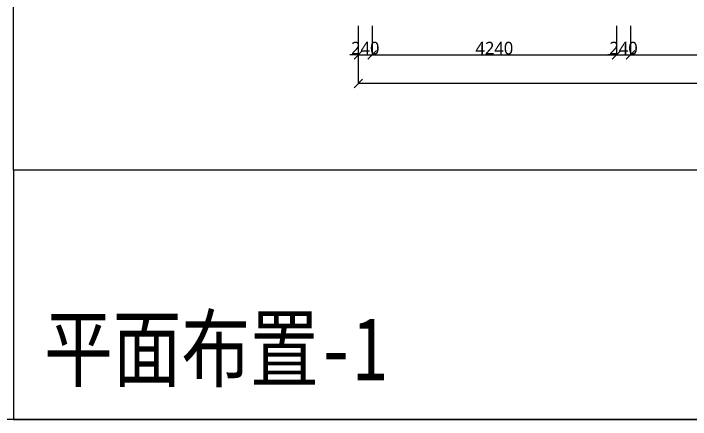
# Model space of a CAD drawing. Header units: millimetres. Extents: x -18923 to 87021, y -73077 to -1985.
# Drawn here: x 7563 to 19302, y -73077 to -66033 of the extents above; entities that cross this region are included whole.
import ezdxf

# ---------------------------------------------------------------- set-up
doc = ezdxf.new("R2010")
doc.units = ezdxf.units.MM
doc.header["$LTSCALE"] = 10
doc.layers.get('Defpoints').update_dxf_attribs({"color": 250})
for name, color, linetype in [('0文字-标注', 7, 'Continuous'), ('1', 7, 'Continuous'), ('1结构-楼梯-梯步', 49, 'Continuous')]:
    doc.layers.add(name, color=color, linetype=linetype)
doc.styles.add('5、6、7#楼参照$0$J-G5-03~34F房间名称$0$CTDI-ST', font='', dxfattribs={"width": 0.8})
doc.styles.add('dim_font', font='SIMPLEX.shx', dxfattribs={"width": 0.8})
doc.styles.add('图框－雅黑', font='')
doc.styles.get('5、6、7#楼参照$0$J-G5-03~34F房间名称$0$CTDI-ST').set_extended_font_data('SimSun')
doc.styles.get('图框－雅黑').set_extended_font_data('Microsoft YaHei')
doc.dimstyles.new('1-30', dxfattribs={"dimtxt": 150, "dimasz": 4, "dimexe": 1.5, "dimexo": 0, "dimgap": 0.6, "dimtad": 1, "dimdec": 0, "dimlfac": 30, "dimdsep": 46, "dimtxsty": 'dim_font', "dimblk": 'DOTSMALL', "dimcen": 4, "dimdle": 1.5, "dimclrd": 123, "dimclre": 123, "dimclrt": 256, "dimadec": 0, "dimazin": 0, "dimtfac": 1, "dimtdec": 0, "dimtix": 1, "dimtmove": 2, "dimatfit": 3, "dimldrblk": 'DOTSMALL', "dimfxl": 1.5, "dimarcsym": 0})

# ---------------------------------------------------------------- blocks, each defined once
blk = doc.blocks.new('_OBLIQUE')
at = {"color": 0, "linetype": 'ByBlock'}
blk.add_line((-0.5, -0.5), (0.5, 0.5), dxfattribs=at)
blk = doc.blocks.new('*D146')
at = {"layer": '0文字-标注', "color": 8, "lineweight": -2, "transparency": 16777216}
for p, q in [((13782, -66249), (13782, -66750)), ((18021, -66249), (18021, -66750)), ((13780, -66749), (18022, -66749))]:
    blk.add_line(p, q, dxfattribs=at)
at = {"layer": 'Defpoints', "color": 0, "transparency": 16777216}
for p in [(13782, -66249), (18021, -66249), (18021, -66749)]:
    blk.add_point(p, dxfattribs=at)
at = {"layer": '0文字-标注', "color": 8, "lineweight": -2, "transparency": 16777216, "xscale": 150, "yscale": 150, "zscale": 150, "rotation": 180}
blk.add_blockref('_OBLIQUE', (13782, -66749), dxfattribs=at)
at = {"layer": '0文字-标注', "color": 8, "lineweight": -2, "transparency": 16777216, "xscale": 150, "yscale": 150, "zscale": 150}
blk.add_blockref('_OBLIQUE', (18021, -66749), dxfattribs=at)
at = {"layer": '0文字-标注', "color": 255, "transparency": 16777216, "insert": (15901, -66635), "char_height": 220, "attachment_point": 5, "style": '图框－雅黑'}
blk.add_mtext('4240', dxfattribs=at)
blk = doc.blocks.new('_DotSmall')
at = {"color": 0, "linetype": 'ByBlock', "const_width": 0.5}
blk.add_lwpolyline([(-0.0625, 0, 1), (0.0625, 0, 1)], format="xyb", close=True, dxfattribs=at)
blk = doc.blocks.new('*D147')
at = {"layer": '0文字-标注', "color": 8, "lineweight": -2, "transparency": 16777216}
for p, q in [((18261, -66249), (18261, -66750)), ((25651, -66249), (25651, -66750)), ((18259, -66749), (25652, -66749))]:
    blk.add_line(p, q, dxfattribs=at)
at = {"layer": 'Defpoints', "color": 0, "transparency": 16777216}
for p in [(18261, -66249), (25651, -66249), (25651, -66749)]:
    blk.add_point(p, dxfattribs=at)
at = {"layer": '0文字-标注', "color": 8, "lineweight": -2, "transparency": 16777216, "xscale": 150, "yscale": 150, "zscale": 150, "rotation": 180}
blk.add_blockref('_OBLIQUE', (18261, -66749), dxfattribs=at)
at = {"layer": '0文字-标注', "color": 8, "lineweight": -2, "transparency": 16777216, "xscale": 150, "yscale": 150, "zscale": 150}
blk.add_blockref('_OBLIQUE', (25651, -66749), dxfattribs=at)
at = {"layer": '0文字-标注', "color": 255, "transparency": 16777216, "insert": (21956, -66635), "char_height": 220, "attachment_point": 5, "style": '图框－雅黑'}
blk.add_mtext('7390', dxfattribs=at)
blk = doc.blocks.new('*D149')
at = {"layer": '0文字-标注', "color": 8, "lineweight": -2, "transparency": 16777216}
for p, q in [((13542, -66249), (13542, -67250)), ((29686, -66249), (29686, -67250)), ((29687, -67249), (13540, -67249))]:
    blk.add_line(p, q, dxfattribs=at)
at = {"layer": 'Defpoints', "color": 0, "transparency": 16777216}
for p in [(13542, -66249), (29686, -66249), (13542, -67249)]:
    blk.add_point(p, dxfattribs=at)
at = {"layer": '0文字-标注', "color": 8, "lineweight": -2, "transparency": 16777216, "xscale": 150, "yscale": 150, "zscale": 150, "rotation": 180}
blk.add_blockref('_OBLIQUE', (13542, -67249), dxfattribs=at)
at = {"layer": '0文字-标注', "color": 8, "lineweight": -2, "transparency": 16777216, "xscale": 150, "yscale": 150, "zscale": 150}
blk.add_blockref('_OBLIQUE', (29686, -67249), dxfattribs=at)
at = {"layer": '0文字-标注', "color": 255, "transparency": 16777216, "insert": (21614, -67135), "char_height": 220, "attachment_point": 5, "style": '图框－雅黑'}
blk.add_mtext('16145', dxfattribs=at)
blk = doc.blocks.new('*D173')
at = {"layer": '0文字-标注', "color": 8, "lineweight": -2, "transparency": 16777216}
for p, q in [((13542, -66249), (13542, -66750)), ((13782, -66249), (13782, -66750)), ((13542, -66749), (13392, -66749)), ((13542, -66749), (13782, -66749)), ((13782, -66749), (13932, -66749))]:
    blk.add_line(p, q, dxfattribs=at)
at = {"layer": 'Defpoints', "color": 0, "transparency": 16777216}
for p in [(13542, -66249), (13782, -66249), (13782, -66749)]:
    blk.add_point(p, dxfattribs=at)
at = {"layer": '0文字-标注', "color": 8, "lineweight": -2, "transparency": 16777216, "xscale": 150, "yscale": 150, "zscale": 150}
blk.add_blockref('_OBLIQUE', (13542, -66749), dxfattribs=at)
at = {"layer": '0文字-标注', "color": 8, "lineweight": -2, "transparency": 16777216, "xscale": 150, "yscale": 150, "zscale": 150, "rotation": 180}
blk.add_blockref('_OBLIQUE', (13782, -66749), dxfattribs=at)
at = {"layer": '0文字-标注', "color": 255, "transparency": 16777216, "insert": (13662, -66635), "char_height": 220, "attachment_point": 5, "style": '图框－雅黑'}
blk.add_mtext('240', dxfattribs=at)
blk = doc.blocks.new('*D174')
at = {"layer": '0文字-标注', "color": 8, "lineweight": -2, "transparency": 16777216}
for p, q in [((18021, -66249), (18021, -66750)), ((18261, -66249), (18261, -66750)), ((18021, -66749), (17871, -66749)), ((18021, -66749), (18261, -66749)), ((18261, -66749), (18411, -66749))]:
    blk.add_line(p, q, dxfattribs=at)
at = {"layer": 'Defpoints', "color": 0, "transparency": 16777216}
for p in [(18021, -66249), (18261, -66249), (18261, -66749)]:
    blk.add_point(p, dxfattribs=at)
at = {"layer": '0文字-标注', "color": 8, "lineweight": -2, "transparency": 16777216, "xscale": 150, "yscale": 150, "zscale": 150}
blk.add_blockref('_OBLIQUE', (18021, -66749), dxfattribs=at)
at = {"layer": '0文字-标注', "color": 8, "lineweight": -2, "transparency": 16777216, "xscale": 150, "yscale": 150, "zscale": 150, "rotation": 180}
blk.add_blockref('_OBLIQUE', (18261, -66749), dxfattribs=at)
at = {"layer": '0文字-标注', "color": 255, "transparency": 16777216, "insert": (18141, -66635), "char_height": 220, "attachment_point": 5, "style": '图框－雅黑'}
blk.add_mtext('240', dxfattribs=at)

msp = doc.modelspace()

# ---------------------------------------------------------------- linework, layer by layer
at = {"layer": '1结构-楼梯-梯步'}
msp.add_lwpolyline([(-18923.3, -38680.5), (60534.7, -38680.5), (60534.7, -73076.9), (-18923.3, -73076.9)], close=True, dxfattribs=at)
at = {"layer": 'Defpoints', "color": 1}
for points in [[(7562.7, -55878.7), (34048.7, -55878.7), (34048.7, -68749.4), (7562.7, -68749.4)], [(34048.7, -68749.4), (7562.7, -68749.4), (7562.7, -73076.9), (34048.7, -73076.9)]]:
    msp.add_lwpolyline(points, close=True, dxfattribs=at)

# ---------------------------------------------------------------- texts
at = {"layer": '1', "style": '5、6、7#楼参照$0$J-G5-03~34F房间名称$0$CTDI-ST', "width": 0.8}
msp.add_text('平面布置-1', height=1092, dxfattribs=at).set_placement((8091.3, -72396.4))

# ---------------------------------------------------------------- dimensions: what is measured, and where the dimension line sits
at = {"layer": '0文字-标注'}
for base, p1, p2, picture, middle in [((13781.7, -66749.4), (13541.7, -66249.4), (13781.7, -66249.4), '*D173', (13661.7, -66635.1)), ((13541.7, -67249.4), (29685.7, -66249.4), (13541.7, -66249.4), '*D149', (21613.7, -67134.5)), ((18020.7, -66749.4), (13781.7, -66249.4), (18020.7, -66249.4), '*D146', (15901.2, -66635.1)), ((18260.7, -66749.4), (18020.7, -66249.4), (18260.7, -66249.4), '*D174', (18140.7, -66635.1)), ((25650.7, -66749.4), (18260.7, -66249.4), (25650.7, -66249.4), '*D147', (21955.7, -66635.1))]:
    dim = msp.add_linear_dim(base=base, p1=p1, p2=p2, dimstyle='1-30', override={"dimtxt": 220, "dimasz": 150, "dimexe": 1, "dimlfac": 1, "dimrnd": 5, "dimtxsty": '图框－雅黑', "dimblk1": 'OBLIQUE', "dimblk2": 'OBLIQUE', "dimsah": 1, "dimclrd": 8, "dimclre": 8, "dimclrt": 255}, dxfattribs=at)
    dim.commit()
    dim.dimension.update_dxf_attribs({"geometry": picture, "text_midpoint": middle})

doc.saveas('drawing.dxf')
